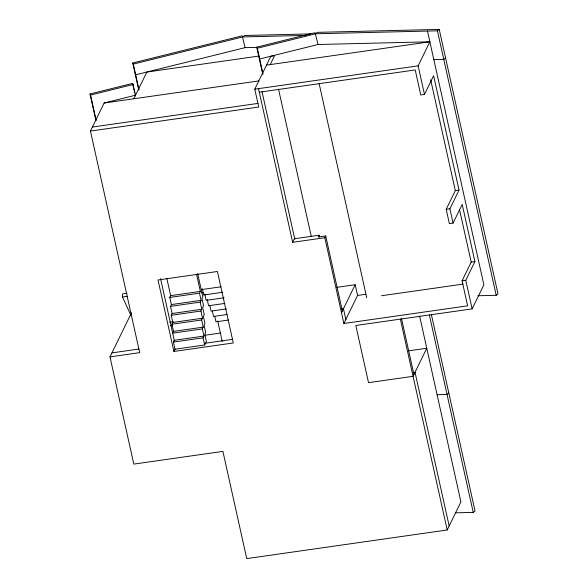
<?xml version="1.0" encoding="UTF-8"?>
<svg xmlns="http://www.w3.org/2000/svg" width="588" height="588" viewBox="0 0 588 588"><rect width="100%" height="100%" fill="white"/><g stroke="black" fill="none" stroke-linecap="round" stroke-linejoin="round"><path stroke-width="0.88" d="M130.793 315.117L122.495 296.999L122.598 293.904L127.118 293.258M419.604 316.079L460.904 501.924L447.218 529.979L246.739 558.6L222.911 451.386L133.807 464.101L109.985 356.887L139.687 352.646L90.449 131.065L104.127 103.003L135.571 95.205L132.631 83.378L90.008 93.962L95.962 120.761M133.829 98.762L146.868 72.045L259.146 56.014M109.985 356.887L131.514 312.75M90.449 131.065L258.749 107.038L254.78 89.17L270.855 56.213L274.567 55.684L270.223 64.584M196.59 274.434L200.361 291.405L199.494 293.191L201.081 300.336L200.214 302.114L201.802 309.266L200.934 311.045L202.522 318.196L201.655 319.975L203.242 327.126L202.375 328.905L172.674 333.146L173.541 331.367L171.953 324.216L172.821 322.437L171.233 315.286L172.1 313.507L170.513 306.355L171.38 304.577L169.792 297.425L170.66 295.646L166.889 278.668M197.656 273.545L202.823 296.771L201.949 298.557L203.536 305.701L202.669 307.487L204.256 314.631L203.389 316.41L204.977 323.562L204.109 325.34L205.697 332.492L204.83 334.271L206.417 341.422L204.683 344.98L174.981 349.221L173.394 342.076L174.261 340.29L203.963 336.057L202.375 328.905M173.894 351.448L158.01 279.969L217.413 271.494L233.296 342.973L173.894 351.448L175.07 349.044M204.683 344.98L203.095 337.835L203.963 336.057M319.13 235.222L318.262 237.001L325.686 235.942L324.819 237.721L292.64 242.315L294.382 238.75L319.13 235.222L319.527 237.008M259.286 92.213L415.216 69.95L420.773 94.969L424.485 94.44L418.134 65.849L429.865 41.799L318.012 44.504L259.668 58.984M424.485 94.44L433.613 75.734L459.022 190.1L449.901 208.806L453.076 223.102L449.364 223.631L446.189 209.335L455.31 190.63L430.695 79.836M341.496 312.772L355.181 284.717L336.409 287.392M459.485 209.394L471.194 262.108L462.072 280.814L467.629 305.826L343.877 323.496L357.563 295.441L355.181 284.717M453.076 223.102L462.205 204.396L474.913 261.579L465.784 280.285L472.142 308.876L355.814 325.48L368.522 382.663L413.07 376.305L426.756 348.243L408.572 350.838M472.142 308.876L483.873 284.82L427.483 31.076M256.941 47.371L245.108 47.657L242.175 35.839L132.741 62.997L133.3 64.099L242.726 36.934L244.52 35.5L310.633 33.898M315.227 33.788L437.428 30.833L439.221 29.4L497.992 293.868L496.199 295.301L477.897 295.749M445.579 57.992L443.786 59.425L433.834 59.667M448.82 393.027L447.027 394.467L437.082 394.702M455.847 512.824L473.237 512.405L475.03 510.965L431.349 314.404M135.681 74.816L245.108 47.657M262.689 73.97L256.728 47.165L315.072 32.685L318.012 44.504M256.728 47.165L257.287 48.267L315.631 33.781L317.424 32.347L439.221 29.4M90.008 93.962L90.567 95.058L133.189 84.481M266.511 65.121L429.865 41.799M104.127 103.003L258.86 80.916M254.78 89.17L418.134 65.849M92.404 127.052L257.992 103.414M455.31 190.63L459.022 190.1M446.189 209.335L449.901 208.806M122.495 296.999L127.64 296.264M201.228 289.627L221.029 286.797M170.66 295.646L200.361 291.405M201.522 292.853L203.345 292.589M169.792 297.425L199.494 293.191M222.587 292.295L203.691 294.992L202.301 288.737M171.38 304.577L201.081 300.336M471.194 262.108L474.913 261.579M224.146 297.785L206.145 300.358L204.756 294.103M170.513 306.355L200.214 302.114M224.807 303.415L208.6 305.723L207.211 299.468M172.1 313.507L201.802 309.266M171.233 315.286L200.934 311.045M226.358 308.906L211.063 311.089L209.872 305.731M169.631 322.268L173.284 321.746M357.563 295.441L365.626 294.287M462.072 280.814L465.784 280.285M227.019 314.529L213.517 316.454L212.327 311.096M172.821 322.437L202.522 318.196M171.953 324.216L201.655 319.975M170.476 325.833L172.277 325.576M381.597 295.735L463.072 284.107M228.578 320.026L215.972 321.827L214.782 316.462M173.541 331.367L203.242 327.126M341.665 309.023L343.451 308.766L345.832 319.49M341.584 309.45L343.238 309.214M205.109 335.219L220.559 333.014M173.394 342.076L203.095 337.835M111.941 352.881L138.937 349.022M204.646 343.333L232.547 339.349M413.202 372.557L415.025 372.292L449.173 525.973M242.726 36.934L306.083 35.405M437.428 30.833L496.199 295.301M429.358 314.947L473.237 512.405M401.428 318.233L413.937 374.519M400.362 319.122L447.218 529.979M319.093 83.422L366.75 297.859M325.686 235.942L342.363 310.993M324.819 237.721L343.877 323.496M278.528 89.17L311.295 236.596M257.287 48.267L263.042 74.176M262.035 91.779L294.794 239.198M258.492 88.641L292.64 242.315M217.678 320.938L222.242 341.488M133.3 64.099L139.055 90.008M132.741 62.997L138.702 89.802M132.631 83.378L133.425 86.958M133.821 88.744L134.615 92.316M135.012 94.102L135.409 95.888M160.561 278.646L174.46 341.187M90.567 95.058L96.123 120.077"/></g></svg>
